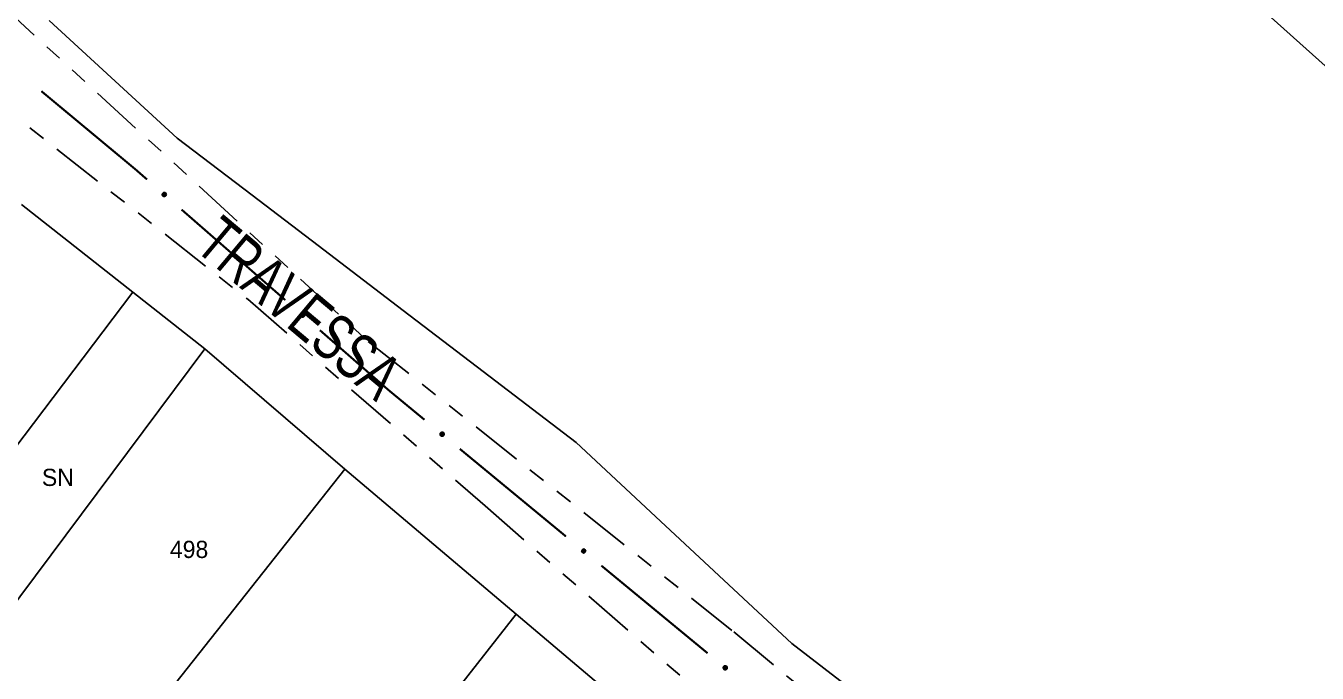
# Model space of a CAD drawing. Extents: x 209193 to 212081, y 4877574 to 4880493.
# Drawn here: x 210088.3 to 210200.9, y 4878556 to 4878612.5 of the extents above; entities that cross this region are included whole.
import ezdxf
from ezdxf.enums import TextEntityAlignment as Align

# ---------------------------------------------------------------- set-up
doc = ezdxf.new("R2010")
doc.units = 0
doc.header["$LTSCALE"] = 1.5
doc.header["$MEASUREMENT"] = 0
doc.linetypes.add('TRACO_25', pattern=[8, 3, -1, 1, -1, 1, -1])
for name, color, linetype in [('CD_MALHA_LOTES', 7, 'CONTINUOUS'), ('RU-QUADRA', 210, 'CONTINUOUS'), ('SV-EIXO-RUA-N-PAV', 6, 'CONTINUOUS'), ('SV-RUA-NAO-PAV', 7, 'CONTINUOUS'), ('SV-TXT-RUA-N-PAV', 7, 'CONTINUOUS'), ('Th_NmrPort', 1, 'CONTINUOUS')]:
    doc.layers.add(name, color=color, linetype=linetype)
doc.styles.add('ARIAL', font='ARIAL.SHX')

msp = doc.modelspace()

# ---------------------------------------------------------------- linework, layer by layer
at = {"layer": 'CD_MALHA_LOTES', "linetype": 'Continuous', "flags": 128}
for points in [[(210087.961572, 4878596.901385), (210097.652668, 4878589.261746)], [(210077.784722, 4878563.033817), (210097.652668, 4878589.261746)], [(210097.652668, 4878589.261746), (210103.930605, 4878584.312752)], [(210083.782032, 4878557.340024), (210103.930605, 4878584.312752)], [(210103.930605, 4878584.312752), (210116.148396, 4878573.83603)], [(210095.800156, 4878548.11294), (210116.148396, 4878573.83603)], [(210116.148396, 4878573.83603), (210131.104192, 4878561.183644)], [(210110.547312, 4878534.974562), (210131.104192, 4878561.183644)], [(210131.104192, 4878561.183644), (210139.775538, 4878553.847811)]]:
    msp.add_lwpolyline(points, dxfattribs=at)
at = {"layer": 'RU-QUADRA', "linetype": 'Continuous', "flags": 128}
for points in [[(210193.885899, 4878615.959044), (210203.602511, 4878607.248435)], [(210213.891561, 4878538.471069), (210199.728717, 4878521.852816), (210190.620073, 4878528.610674), (210182.750645, 4878535.45202), (210176.322651, 4878541.040244), (210170.156586, 4878546.400758), (210163.505066, 4878552.183306), (210155.12638, 4878558.641266), (210144.116289, 4878568.894754), (210136.330162, 4878576.145825), (210128.212728, 4878582.3402), (210121.249668, 4878587.653678), (210113.820827, 4878593.322591), (210108.062468, 4878597.716767), (210101.535547, 4878602.69743), (210090.377752, 4878612.944241)], [(210139.775538, 4878553.847811), (210131.104192, 4878561.183644), (210116.148396, 4878573.83603), (210103.930605, 4878584.312752), (210097.652668, 4878589.261746), (210087.961572, 4878596.901385)]]:
    msp.add_lwpolyline(points, dxfattribs=at)
at = {"layer": 'SV-EIXO-RUA-N-PAV', "const_width": 0.18}
for points in [[(210089.692672, 4878606.781116), (210097.384576, 4878600.390919)], [(210097.384576, 4878600.390919), (210097.887965, 4878599.972719)], [(210097.887965, 4878599.972719), (210098.902242, 4878599.08854)], [(210101.917423, 4878596.460103), (210110.962969, 4878588.574794)], [(210113.978151, 4878585.946357), (210120.008515, 4878580.689484)], [(210120.008515, 4878580.689484), (210120.019978, 4878580.679492)], [(210120.019978, 4878580.679492), (210123.094543, 4878578.144611)], [(210126.180842, 4878575.600056), (210135.439738, 4878567.966391)], [(210138.526037, 4878565.421836), (210139.297612, 4878564.785698)], [(210139.297612, 4878564.785698), (210139.786336, 4878564.38276)], [(210139.786336, 4878564.38276), (210147.787113, 4878557.790816)]]:
    msp.add_lwpolyline(points, dxfattribs=at)
at = {"layer": 'SV-EIXO-RUA-N-PAV'}
for points in [[(210100.373862, 4878597.951714), (210100.422603, 4878597.955748), (210100.46532, 4878597.949249), (210100.499387, 4878597.933574), (210100.525879, 4878597.911872), (210100.550482, 4878597.886618), (210100.569669, 4878597.855684), (210100.583359, 4878597.816634), (210100.587749, 4878597.767768), (210100.578215, 4878597.724447), (210100.564635, 4878597.690225), (210100.543596, 4878597.661298), (210100.518663, 4878597.637809), (210100.485871, 4878597.618941), (210100.446162, 4878597.605454), (210100.396918, 4878597.602228), (210100.355084, 4878597.608887), (210100.322531, 4878597.624914), (210100.293583, 4878597.646249), (210100.268775, 4878597.672332), (210100.250116, 4878597.702806), (210100.236608, 4878597.742812), (210100.234068, 4878597.791457), (210100.240233, 4878597.833258), (210100.255799, 4878597.866027), (210100.277445, 4878597.894054), (210100.302474, 4878597.919038), (210100.332767, 4878597.93962), (210100.373862, 4878597.951714)], [(210112.434589, 4878587.437968), (210112.483331, 4878587.442002), (210112.526047, 4878587.435503), (210112.560114, 4878587.419828), (210112.586607, 4878587.398127), (210112.611209, 4878587.372872), (210112.630396, 4878587.341938), (210112.644086, 4878587.302888), (210112.648477, 4878587.254022), (210112.638943, 4878587.210701), (210112.625362, 4878587.176479), (210112.604324, 4878587.147552), (210112.57939, 4878587.124063), (210112.546599, 4878587.105195), (210112.506889, 4878587.091708), (210112.457646, 4878587.088482), (210112.415812, 4878587.095141), (210112.383258, 4878587.111168), (210112.35431, 4878587.132503), (210112.329502, 4878587.158586), (210112.310843, 4878587.18906), (210112.297335, 4878587.229066), (210112.294796, 4878587.277711), (210112.300961, 4878587.319512), (210112.316526, 4878587.352281), (210112.338172, 4878587.380308), (210112.363202, 4878587.405292), (210112.393495, 4878587.425874), (210112.434589, 4878587.437968)], [(210124.596859, 4878577.048669), (210124.645471, 4878577.054043), (210124.68835, 4878577.04872), (210124.722835, 4878577.033987), (210124.749914, 4878577.013022), (210124.775202, 4878576.988454), (210124.795232, 4878576.958059), (210124.80999, 4878576.9194), (210124.815722, 4878576.870673), (210124.807383, 4878576.827106), (210124.794748, 4878576.792524), (210124.774513, 4878576.763029), (210124.750234, 4878576.738864), (210124.717974, 4878576.719102), (210124.67865, 4878576.704528), (210124.629514, 4878576.69995), (210124.587513, 4878576.705456), (210124.554531, 4878576.720582), (210124.525008, 4878576.741113), (210124.499492, 4878576.766505), (210124.480002, 4878576.796454), (210124.4654, 4878576.836073), (210124.461524, 4878576.884631), (210124.466537, 4878576.926585), (210124.481196, 4878576.95977), (210124.502063, 4878576.988381), (210124.526397, 4878577.014044), (210124.556112, 4878577.03545), (210124.596859, 4878577.048669)], [(210136.942054, 4878566.87045), (210136.990666, 4878566.875823), (210137.033545, 4878566.8705), (210137.06803, 4878566.855768), (210137.095109, 4878566.834803), (210137.120397, 4878566.810234), (210137.140427, 4878566.77984), (210137.155185, 4878566.74118), (210137.160918, 4878566.692453), (210137.152578, 4878566.648887), (210137.139943, 4878566.614305), (210137.119708, 4878566.58481), (210137.09543, 4878566.560644), (210137.063169, 4878566.540882), (210137.023846, 4878566.526308), (210136.974709, 4878566.52173), (210136.932708, 4878566.527237), (210136.899726, 4878566.542363), (210136.870203, 4878566.562893), (210136.844687, 4878566.588285), (210136.825197, 4878566.618235), (210136.810595, 4878566.657854), (210136.806719, 4878566.706411), (210136.811733, 4878566.748365), (210136.826392, 4878566.78155), (210136.847259, 4878566.810161), (210136.871592, 4878566.835824), (210136.901307, 4878566.857231), (210136.942054, 4878566.87045)], [(210149.289791, 4878556.695371), (210149.338401, 4878556.70076), (210149.381282, 4878556.695452), (210149.415772, 4878556.68073), (210149.442858, 4878556.659775), (210149.468153, 4878556.635215), (210149.488193, 4878556.604826), (210149.502965, 4878556.566172), (210149.508713, 4878556.517447), (210149.500388, 4878556.473877), (210149.487765, 4878556.439291), (210149.467539, 4878556.40979), (210149.443269, 4878556.385616), (210149.411015, 4878556.365844), (210149.371696, 4878556.351257), (210149.322561, 4878556.346662), (210149.280558, 4878556.352155), (210149.247572, 4878556.36727), (210149.218041, 4878556.387791), (210149.192517, 4878556.413174), (210149.173017, 4878556.443117), (210149.158402, 4878556.482732), (210149.15451, 4878556.531288), (210149.15951, 4878556.573243), (210149.174158, 4878556.606433), (210149.195015, 4878556.635051), (210149.21934, 4878556.660722), (210149.249049, 4878556.682139), (210149.289791, 4878556.695371)]]:
    msp.add_lwpolyline(points, close=True, dxfattribs=at)
for points in [[(210100.234068, 4878597.791457), (210100.485871, 4878597.618941)], [(210100.236608, 4878597.742812), (210100.446162, 4878597.605454)], [(210100.238128, 4878597.810176), (210100.498012, 4878597.630692)], [(210100.239238, 4878597.765765), (210100.463385, 4878597.613812)], [(210100.240233, 4878597.833258), (210100.518663, 4878597.637809)], [(210100.249076, 4878597.720984), (210100.415387, 4878597.608589)], [(210100.250116, 4878597.702806), (210100.396918, 4878597.602228)], [(210100.250127, 4878597.846782), (210100.528525, 4878597.651158)], [(210100.255799, 4878597.866027), (210100.543596, 4878597.661298)], [(210100.263134, 4878597.685196), (210100.370843, 4878597.609405)], [(210100.268297, 4878597.878008), (210100.551073, 4878597.674947)], [(210100.268775, 4878597.672332), (210100.355084, 4878597.608887)], [(210100.277445, 4878597.894054), (210100.564635, 4878597.690225)], [(210100.293534, 4878597.904883), (210100.568847, 4878597.711949)], [(210100.302474, 4878597.919038), (210100.578215, 4878597.724447)], [(210100.321093, 4878597.926114), (210100.579817, 4878597.749452)], [(210100.332767, 4878597.93962), (210100.587749, 4878597.767768)], [(210100.352766, 4878597.943759), (210100.581661, 4878597.793099)], [(210100.373862, 4878597.951714), (210100.583359, 4878597.816634)], [(210100.400501, 4878597.952832), (210100.570662, 4878597.840701)], [(210100.422603, 4878597.955748), (210100.569669, 4878597.855684)], [(210100.44697, 4878597.952148), (210100.552754, 4878597.876225)], [(210100.46532, 4878597.949249), (210100.550482, 4878597.886618)], [(210112.294796, 4878587.277711), (210112.546599, 4878587.105195)], [(210112.297335, 4878587.229066), (210112.506889, 4878587.091708)], [(210112.298856, 4878587.29643), (210112.55874, 4878587.116946)], [(210112.299965, 4878587.252019), (210112.524113, 4878587.100066)], [(210112.300961, 4878587.319512), (210112.57939, 4878587.124063)], [(210112.309804, 4878587.207238), (210112.476115, 4878587.094843)], [(210112.310843, 4878587.18906), (210112.457646, 4878587.088482)], [(210112.310854, 4878587.333036), (210112.589253, 4878587.137412)], [(210112.316526, 4878587.352281), (210112.604324, 4878587.147552)], [(210112.323862, 4878587.17145), (210112.431571, 4878587.095659)], [(210112.329024, 4878587.364262), (210112.6118, 4878587.161201)], [(210112.329502, 4878587.158586), (210112.415812, 4878587.095141)], [(210112.338172, 4878587.380308), (210112.625362, 4878587.176479)], [(210112.354262, 4878587.391137), (210112.629574, 4878587.198203)], [(210112.363202, 4878587.405292), (210112.638943, 4878587.210701)], [(210112.381821, 4878587.412368), (210112.640544, 4878587.235706)], [(210112.393495, 4878587.425874), (210112.648477, 4878587.254022)], [(210112.413494, 4878587.430013), (210112.642389, 4878587.279353)], [(210112.434589, 4878587.437968), (210112.644086, 4878587.302888)], [(210112.461228, 4878587.439087), (210112.63139, 4878587.326955)], [(210112.483331, 4878587.442002), (210112.630396, 4878587.341938)], [(210112.507697, 4878587.438402), (210112.613481, 4878587.362479)], [(210112.526047, 4878587.435503), (210112.611209, 4878587.372872)], [(210124.481196, 4878576.95977), (210124.774513, 4878576.763029)], [(210124.49336, 4878576.97209), (210124.781611, 4878576.776879)], [(210124.502063, 4878576.988381), (210124.794748, 4878576.792524)], [(210124.517849, 4878576.999648), (210124.798362, 4878576.814356)], [(210124.526397, 4878577.014044), (210124.807383, 4878576.827106)], [(210124.544814, 4878577.021629), (210124.808296, 4878576.852146)], [(210124.556112, 4878577.03545), (210124.815722, 4878576.870673)], [(210124.57599, 4878577.040138), (210124.80894, 4878576.895827)], [(210124.596859, 4878577.048669), (210124.80999, 4878576.9194)], [(210124.623457, 4878577.05052), (210124.796637, 4878576.943109)], [(210124.645471, 4878577.054043), (210124.795232, 4878576.958059)], [(210124.669927, 4878577.051114), (210124.777759, 4878576.978127)], [(210124.68835, 4878577.04872), (210124.775202, 4878576.988454)], [(210124.461524, 4878576.884631), (210124.717974, 4878576.719102)], [(210124.465068, 4878576.903454), (210124.729788, 4878576.731182)], [(210124.4654, 4878576.836073), (210124.67865, 4878576.704528)], [(210124.466537, 4878576.926585), (210124.750234, 4878576.738864)], [(210124.467397, 4878576.85909), (210124.695638, 4878576.713357)], [(210124.476055, 4878576.940376), (210124.759726, 4878576.752479)], [(210124.478463, 4878576.814596), (210124.647801, 4878576.706816)], [(210124.480002, 4878576.796454), (210124.629514, 4878576.69995)], [(210124.4935, 4878576.779209), (210124.603252, 4878576.706407)], [(210124.499492, 4878576.766505), (210124.587513, 4878576.705456)], [(210136.847259, 4878566.810161), (210137.139943, 4878566.614305)], [(210136.863045, 4878566.821429), (210137.143557, 4878566.636136)], [(210136.871592, 4878566.835824), (210137.152578, 4878566.648887)], [(210136.890009, 4878566.843409), (210137.153492, 4878566.673926)], [(210136.901307, 4878566.857231), (210137.160918, 4878566.692453)], [(210136.921186, 4878566.861918), (210137.154136, 4878566.717607)], [(210136.942054, 4878566.87045), (210137.155185, 4878566.74118)], [(210136.968653, 4878566.872301), (210137.141832, 4878566.764889)], [(210136.990666, 4878566.875823), (210137.140427, 4878566.77984)], [(210137.015123, 4878566.872894), (210137.122954, 4878566.799907)], [(210137.033545, 4878566.8705), (210137.120397, 4878566.810234)], [(210136.806719, 4878566.706411), (210137.063169, 4878566.540882)], [(210136.810263, 4878566.725235), (210137.074983, 4878566.552962)], [(210136.810595, 4878566.657854), (210137.023846, 4878566.526308)], [(210136.811733, 4878566.748365), (210137.09543, 4878566.560644)], [(210136.812593, 4878566.68087), (210137.040833, 4878566.535137)], [(210136.821251, 4878566.762157), (210137.104921, 4878566.57426)], [(210136.823659, 4878566.636377), (210136.992996, 4878566.528596)], [(210136.825197, 4878566.618235), (210136.974709, 4878566.52173)], [(210136.826392, 4878566.78155), (210137.119708, 4878566.58481)], [(210136.838555, 4878566.79387), (210137.126807, 4878566.59866)], [(210136.838695, 4878566.600989), (210136.948447, 4878566.528187)], [(210136.844687, 4878566.588285), (210136.932708, 4878566.527237)], [(210149.249049, 4878556.682139), (210149.508713, 4878556.517447)], [(210149.268925, 4878556.686832), (210149.501923, 4878556.542599)], [(210149.289791, 4878556.695371), (210149.502965, 4878556.566172)], [(210149.316389, 4878556.697231), (210149.489604, 4878556.589877)], [(210149.338401, 4878556.70076), (210149.488193, 4878556.604826)], [(210149.362859, 4878556.69784), (210149.470714, 4878556.624888)], [(210149.381282, 4878556.695452), (210149.468153, 4878556.635215)], [(210149.15451, 4878556.531288), (210149.411015, 4878556.365844)], [(210149.158048, 4878556.550112), (210149.422824, 4878556.377928)], [(210149.158402, 4878556.482732), (210149.371696, 4878556.351257)], [(210149.15951, 4878556.573243), (210149.443269, 4878556.385616)], [(210149.160392, 4878556.505749), (210149.388681, 4878556.360091)], [(210149.169023, 4878556.587038), (210149.452756, 4878556.399235)], [(210149.171473, 4878556.461259), (210149.340846, 4878556.353534)], [(210149.173017, 4878556.443117), (210149.322561, 4878556.346662)], [(210149.174158, 4878556.606433), (210149.467539, 4878556.40979)], [(210149.186317, 4878556.618757), (210149.474633, 4878556.423642)], [(210149.186521, 4878556.425877), (210149.296297, 4878556.353111)], [(210149.192517, 4878556.413174), (210149.280558, 4878556.352155)], [(210149.195015, 4878556.635051), (210149.487765, 4878556.439291)], [(210149.210798, 4878556.646324), (210149.491371, 4878556.461124)], [(210149.21934, 4878556.660722), (210149.500388, 4878556.473877)], [(210149.237755, 4878556.668313), (210149.501293, 4878556.498917)]]:
    msp.add_lwpolyline(points, dxfattribs=at)
at = {"layer": 'SV-RUA-NAO-PAV', "linetype": 'TRACO_25'}
for points in [[(210207.91, 4878526.36, 9.579477), (210244.15, 4878568.12, 10.403429), (210245.55, 4878571.18, 10.424556), (210244.64, 4878573.58, 10.509064), (210207.32, 4878607.57, 11.068928), (210164.961382, 4878647.206112, 11.682839), (210134.437909, 4878677.026876, 11.7032), (210132.807751, 4878676.786908, 11.69302), (210130.937429, 4878675.997092, 11.214556), (210110.130858, 4878656.412233, 9.300702), (210088.62278, 4878631.508882, 9.321062), (210084.830652, 4878624.570784, 9.463583), (210083.809129, 4878619.262282, 9.463583), (210085.747982, 4878614.713629, 9.534843), (210118.201585, 4878584.972886, 10.003127), (210150.066379, 4878559.660859, 10.766633), (210179.371305, 4878535.348489, 11.051675), (210198.368064, 4878519.763384, 10.37979), (210201.078326, 4878520.163331, 10.38997), (210202.718829, 4878521.652941, 10.38997)], [(210194.235909, 4878512.795287, 10.552851), (210169.986557, 4878483.833037, 10.074388), (210150.819885, 4878463.548416, 9.514483), (210144.61781, 4878457.290069, 9.494123), (210125.101439, 4878474.384729, 10.308529), (210098.485965, 4878496.167885, 10.36961), (210079.629801, 4878513.882382, 10.542671), (210060.293128, 4878529.84737, 10.512131), (210046.625679, 4878541.853621, 10.40015), (210034.048271, 4878553.789916, 10.40015), (210033.709337, 4878557.718783, 10.46123), (210034.880843, 4878562.937314, 10.583391), (210053.038897, 4878588.43042, 10.42051), (210071.415707, 4878609.374835, 9.972587), (210076.246322, 4878610.624586, 9.972587), (210081.606213, 4878609.145131, 9.982767), (210107.692011, 4878588.641596, 10.593572), (210128.378194, 4878570.627226, 11.072035), (210149.264347, 4878552.462904, 11.357078), (210175.870063, 4878531.559495, 10.949874), (210193.726549, 4878515.214583, 10.746273)]]:
    msp.add_polyline3d(points, close=True, dxfattribs=at)

# ---------------------------------------------------------------- texts
at = {"layer": 'SV-TXT-RUA-N-PAV', "style": 'ARIAL', "width": 0.7}
msp.add_text('TRAVESSA', height=4, rotation=320, dxfattribs=at).set_placement((210102.919063, 4878593.051761))
at = {"layer": 'Th_NmrPort', "color": 1}
for s, p in [('SN', (210089.735741, 4878573.117522)), ('498', (210100.897937, 4878566.838786))]:
    msp.add_text(s, height=1.5, dxfattribs=at).set_placement(p, align=Align.MIDDLE_LEFT)

doc.saveas('drawing.dxf')
